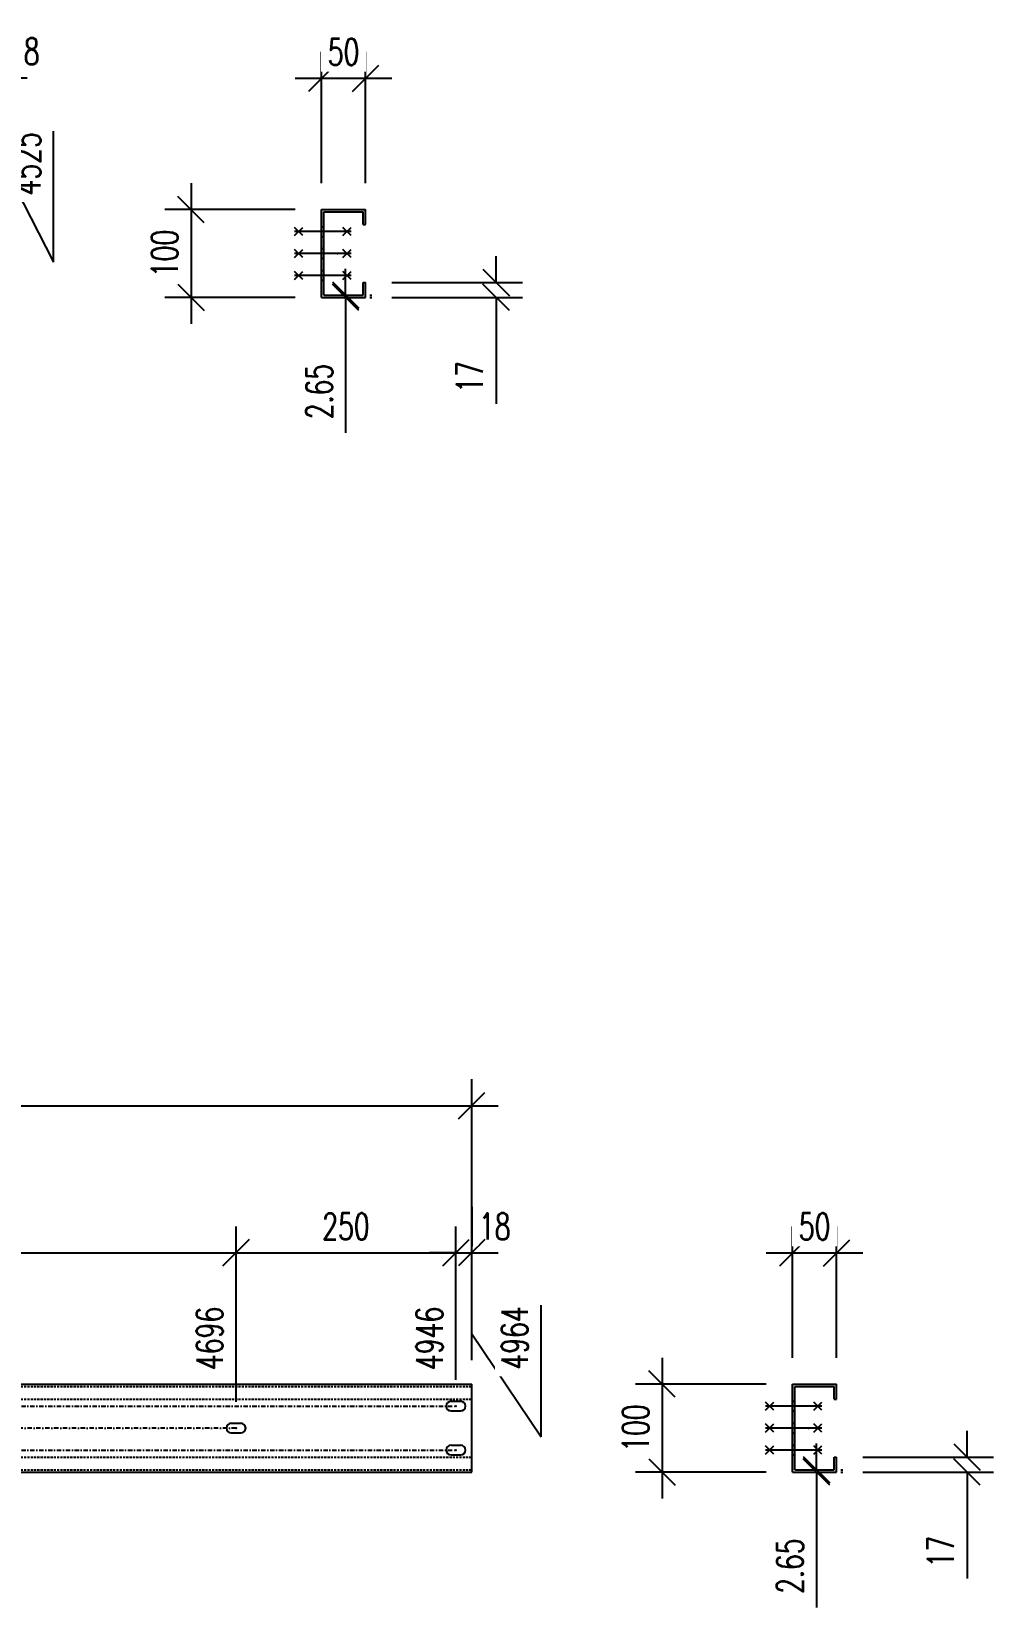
# Model space of a CAD drawing. Extents: x -19306 to -12278, y 10090 to 14699.
# Drawn here: x -14626 to -13532, y 10294 to 12086 of the extents above; entities that cross this region are included whole.
import ezdxf

# ---------------------------------------------------------------- set-up
doc = ezdxf.new("R2010")
doc.units = 0
doc.header["$LTSCALE"] = 10
doc.header["$MEASUREMENT"] = 0
doc.linetypes.add('DASHDOT', pattern=[1, 0.5, -0.25, 0, -0.25])
doc.linetypes.add('HIDDEN', pattern=[0.375, 0.25, -0.125])
doc.layers.get('0').update_dxf_attribs({"linetype": 'CONTINUOUS'})
doc.layers.get('Defpoints').update_dxf_attribs({"linetype": 'CONTINUOUS'})
for name, color, linetype in [('A', 2, 'DASHDOT'), ('COTAS', 4, 'CONTINUOUS'), ('FORIR', 4, 'CONTINUOUS'), ('G', 3, 'CONTINUOUS'), ('TR', 6, 'HIDDEN')]:
    doc.layers.add(name, color=color, linetype=linetype)
doc.styles.add('ROMANS', font='romans.shx', dxfattribs={"width": 0.7})
doc.dimstyles.new('1-15', dxfattribs={"dimscale": 15, "dimtxt": 2, "dimasz": 2, "dimexe": 2, "dimexo": 2, "dimgap": 1, "dimtad": 1, "dimdec": 0, "dimzin": 0, "dimdsep": 46, "dimtxsty": 'ROMANS', "dimblk": 'OBLIQUE', "dimcen": 0, "dimdle": 2, "dimclrd": 1, "dimclre": 1, "dimclrt": 4, "dimadec": 0, "dimazin": 0, "dimtfac": 1, "dimtdec": 0, "dimtofl": 0, "dimtmove": 0, "dimatfit": 3, "dimfxl": 1, "dimtfill": 1, "dimtolj": 1, "dimtzin": 0, "dimarcsym": 0})

# ---------------------------------------------------------------- blocks, each defined once
blk = doc.blocks.new('_OBLIQUE')
at = {"color": 0, "linetype": 'ByBlock'}
blk.add_line((-0.5, -0.5), (0.5, 0.5), dxfattribs=at)
blk = doc.blocks.new('*D91')
at = {"layer": 'COTAS', "color": 1, "lineweight": -2, "transparency": 16777216}
for p, q in [((-14678.6, 11913.8), (-14678.6, 12063.8)), ((-14660.6, 11913.8), (-14660.6, 12063.8)), ((-14678.6, 12033.8), (-14708.6, 12033.8)), ((-14660.6, 12033.8), (-14630.6, 12033.8))]:
    blk.add_line(p, q, dxfattribs=at)
at = {"layer": 'Defpoints', "color": 0, "transparency": 16777216}
for p in [(-14678.6, 11883.8), (-14660.6, 11883.8)]:
    blk.add_point(p, dxfattribs=at)
at = {"layer": 'COTAS', "color": 4, "transparency": 16777216, "insert": (-14634.3, 12063.8), "char_height": 30, "attachment_point": 5, "style": 'ROMANS', "bg_fill": 3, "box_fill_scale": 1.25, "bg_fill_color": 256, "bg_fill_true_color": 13158600, "bg_fill_transparency": 0}
blk.add_mtext('\\A1;18', dxfattribs=at)
at = {"layer": 'Defpoints', "color": 0, "transparency": 16777216}
blk.add_point((-14660.6, 12033.8), dxfattribs=at)
at = {"layer": 'COTAS', "color": 1, "lineweight": -2, "transparency": 16777216, "xscale": 30, "yscale": 30, "zscale": 30}
blk.add_blockref('_OBLIQUE', (-14678.6, 12033.8), dxfattribs=at)
at = {"layer": 'COTAS', "color": 1, "lineweight": -2, "transparency": 16777216, "xscale": 30, "yscale": 30, "zscale": 30, "rotation": 180}
blk.add_blockref('_OBLIQUE', (-14660.6, 12033.8), dxfattribs=at)
blk = doc.blocks.new('*D101')
at = {"layer": 'COTAS', "color": 1, "lineweight": -2, "transparency": 16777216}
for p, q in [((-14600.4, 11823.8), (-14600.4, 11972.8)), ((-14660.6, 11911.2), (-14660.6, 11941.2)), ((-14660.6, 11941.2), (-14600.4, 11823.8))]:
    blk.add_line(p, q, dxfattribs=at)
at = {"layer": 'Defpoints', "color": 0, "transparency": 16777216}
for p in [(-19185.1, 11883.8), (-14660.6, 11881.2)]:
    blk.add_point(p, dxfattribs=at)
at = {"layer": 'COTAS', "color": 4, "transparency": 16777216, "insert": (-14630.4, 11935.8), "char_height": 30, "attachment_point": 5, "rotation": 90, "style": 'ROMANS', "bg_fill": 3, "box_fill_scale": 1.25, "bg_fill_color": 256, "bg_fill_true_color": 13158600, "bg_fill_transparency": 0}
blk.add_mtext('\\A1;4525', dxfattribs=at)
at = {"layer": 'Defpoints', "color": 0, "transparency": 16777216}
blk.add_point((-14600.4, 11883.8), dxfattribs=at)
blk = doc.blocks.new('MS')
at = {"color": 6}
for p, q in [((-4.7, 22.8), (4.7, 32.1)), ((-4.7, 32.1), (4.7, 22.8)), ((-4.7, -22.8), (4.7, -32.1)), ((-4.7, -32.1), (4.7, -22.8))]:
    blk.add_line(p, q, dxfattribs=at)
at = {"color": 3}
blk.add_line((0, -32.1), (0, 32.1), dxfattribs=at)
at = {"flags": 1}
for tag, p, height in [('DIAM', (0, 0), 8.01), ('AVAN', (1.3, -18.2), 5.26), ('TOLE', (1.3, -9.7), 5.26), ('DIET', (1.3, -24.6), 5.26)]:
    blk.add_attdef(tag, p, '', height=height, dxfattribs=at)
blk = doc.blocks.new('3D_INFOPOS')
blk.add_point((0, 0))
at = {"layer": 'FORIR', "flags": 1}
blk.add_attdef('POS_PEZ', (7.6, -4.3), '', height=5.26, dxfattribs=at)
blk = doc.blocks.new('3D_INFOM')
blk.add_point((0, 0))
at = {"layer": 'FORIR', "flags": 1}
blk.add_attdef('MARK', (7.6, -4.3), '', height=5.26, dxfattribs=at)
blk = doc.blocks.new('*D107')
at = {"layer": 'COTAS', "color": 1, "lineweight": -2, "transparency": 16777216}
for p, q in [((-14295.7, 11913.8), (-14295.7, 12063.1)), ((-14245.7, 11913.8), (-14245.7, 12063.1)), ((-14325.7, 12033.1), (-14215.7, 12033.1))]:
    blk.add_line(p, q, dxfattribs=at)
at = {"layer": 'Defpoints', "color": 0, "transparency": 16777216}
for p in [(-14295.7, 11883.8), (-14245.7, 11883.8)]:
    blk.add_point(p, dxfattribs=at)
at = {"layer": 'COTAS', "color": 1, "lineweight": -2, "transparency": 16777216, "xscale": 30, "yscale": 30, "zscale": 30, "rotation": 180}
blk.add_blockref('_OBLIQUE', (-14295.7, 12033.1), dxfattribs=at)
at = {"layer": 'COTAS', "color": 1, "lineweight": -2, "transparency": 16777216, "xscale": 30, "yscale": 30, "zscale": 30}
blk.add_blockref('_OBLIQUE', (-14245.7, 12033.1), dxfattribs=at)
at = {"layer": 'COTAS', "color": 4, "transparency": 16777216, "insert": (-14270.7, 12063.1), "char_height": 30, "attachment_point": 5, "style": 'ROMANS', "bg_fill": 3, "box_fill_scale": 1.25, "bg_fill_color": 256, "bg_fill_true_color": 13158600, "bg_fill_transparency": 0}
blk.add_mtext('\\A1;50', dxfattribs=at)
at = {"layer": 'Defpoints', "color": 0, "transparency": 16777216}
blk.add_point((-14245.7, 12033.1), dxfattribs=at)
blk = doc.blocks.new('*D108')
at = {"layer": 'COTAS', "color": 1, "lineweight": -2, "transparency": 16777216}
for p, q in [((-14444.1, 11913.8), (-14444.1, 11753.8)), ((-14325.7, 11883.8), (-14474.1, 11883.8)), ((-14325.7, 11783.8), (-14474.1, 11783.8))]:
    blk.add_line(p, q, dxfattribs=at)
at = {"layer": 'Defpoints', "color": 0, "transparency": 16777216}
for p in [(-14295.7, 11883.8), (-14444.1, 11783.8), (-14295.7, 11783.8)]:
    blk.add_point(p, dxfattribs=at)
at = {"layer": 'COTAS', "color": 1, "lineweight": -2, "transparency": 16777216, "xscale": 30, "yscale": 30, "zscale": 30}
for p, rotation in [((-14444.1, 11883.8), 90), ((-14444.1, 11783.8), 270)]:
    blk.add_blockref('_OBLIQUE', p, dxfattribs=dict(at, rotation=rotation))
at = {"layer": 'COTAS', "color": 4, "transparency": 16777216, "insert": (-14474.1, 11833.8), "char_height": 30, "attachment_point": 5, "rotation": 90, "style": 'ROMANS', "bg_fill": 3, "box_fill_scale": 1.25, "bg_fill_color": 256, "bg_fill_true_color": 13158600, "bg_fill_transparency": 0}
blk.add_mtext('\\A1;100', dxfattribs=at)
blk = doc.blocks.new('*D109')
at = {"layer": 'COTAS', "color": 1, "lineweight": -2, "transparency": 16777216}
for p, q in [((-14097.2, 11800.8), (-14097.2, 11830.8)), ((-14215.7, 11800.8), (-14067.2, 11800.8)), ((-14215.7, 11783.8), (-14067.2, 11783.8)), ((-14097.2, 11783.8), (-14097.2, 11662.8))]:
    blk.add_line(p, q, dxfattribs=at)
at = {"layer": 'Defpoints', "color": 0, "transparency": 16777216}
for p in [(-14245.7, 11800.8), (-14245.7, 11783.8), (-14097.2, 11783.8)]:
    blk.add_point(p, dxfattribs=at)
at = {"layer": 'COTAS', "color": 1, "lineweight": -2, "transparency": 16777216, "xscale": 30, "yscale": 30, "zscale": 30}
for p, rotation in [((-14097.2, 11800.8), 270), ((-14097.2, 11783.8), 90)]:
    blk.add_blockref('_OBLIQUE', p, dxfattribs=dict(at, rotation=rotation))
at = {"layer": 'COTAS', "color": 4, "transparency": 16777216, "insert": (-14127.2, 11693.3), "char_height": 30, "attachment_point": 5, "rotation": 90, "style": 'ROMANS', "bg_fill": 3, "box_fill_scale": 1.25, "bg_fill_color": 256, "bg_fill_true_color": 13158600, "bg_fill_transparency": 0}
blk.add_mtext('\\A1;17', dxfattribs=at)
blk = doc.blocks.new('*D110')
at = {"layer": 'COTAS', "color": 1, "lineweight": -2, "transparency": 16777216}
for p, q in [((-14268.4, 11786.5), (-14268.4, 11816.5)), ((-14268.4, 11783.8), (-14268.4, 11629.8)), ((-14240.7, 11786.5), (-14238.4, 11786.5)), ((-14240.7, 11783.8), (-14238.4, 11783.8))]:
    blk.add_line(p, q, dxfattribs=at)
at = {"layer": 'Defpoints', "color": 0, "transparency": 16777216}
for p in [(-14270.7, 11786.5), (-14270.7, 11783.8), (-14268.4, 11783.8)]:
    blk.add_point(p, dxfattribs=at)
at = {"layer": 'COTAS', "color": 1, "lineweight": -2, "transparency": 16777216, "xscale": 30, "yscale": 30, "zscale": 30}
for p, rotation in [((-14268.4, 11786.5), 270), ((-14268.4, 11783.8), 90)]:
    blk.add_blockref('_OBLIQUE', p, dxfattribs=dict(at, rotation=rotation))
at = {"layer": 'COTAS', "color": 4, "transparency": 16777216, "insert": (-14298.4, 11676.8), "char_height": 30, "attachment_point": 5, "rotation": 90, "style": 'ROMANS', "bg_fill": 3, "box_fill_scale": 1.25, "bg_fill_color": 256, "bg_fill_true_color": 13158600, "bg_fill_transparency": 0}
blk.add_mtext('\\A1;2.65', dxfattribs=at)
blk = doc.blocks.new('3D_INFOHOLE1')
blk.add_point((0, 0))
at = {"layer": 'FORIR', "flags": 1}
for tag, p in [('DIAMETER', (7.6, -4.3)), ('TYPE', (7.6, -19.3)), ('LENGTH', (7.6, -12))]:
    blk.add_attdef(tag, p, '', height=5.26, dxfattribs=at)
blk = doc.blocks.new('*D116')
at = {"layer": 'COTAS', "color": 1, "lineweight": -2, "transparency": 16777216}
for p, q in [((-16357, 10527.8), (-16357, 10727.2)), ((-14393, 10527.8), (-14393, 10727.2)), ((-16387, 10697.2), (-14363, 10697.2))]:
    blk.add_line(p, q, dxfattribs=at)
at = {"layer": 'Defpoints', "color": 0, "transparency": 16777216}
for p in [(-14393, 10697.2), (-16357, 10497.8), (-14393, 10497.8)]:
    blk.add_point(p, dxfattribs=at)
at = {"layer": 'COTAS', "color": 1, "lineweight": -2, "transparency": 16777216, "xscale": 30, "yscale": 30, "zscale": 30, "rotation": 180}
blk.add_blockref('_OBLIQUE', (-16357, 10697.2), dxfattribs=at)
at = {"layer": 'COTAS', "color": 1, "lineweight": -2, "transparency": 16777216, "xscale": 30, "yscale": 30, "zscale": 30}
blk.add_blockref('_OBLIQUE', (-14393, 10697.2), dxfattribs=at)
at = {"layer": 'COTAS', "color": 4, "transparency": 16777216, "insert": (-15375, 10727.2), "char_height": 30, "attachment_point": 5, "style": 'ROMANS', "bg_fill": 3, "box_fill_scale": 1.25, "bg_fill_color": 256, "bg_fill_true_color": 13158600, "bg_fill_transparency": 0}
blk.add_mtext('\\A1;1964', dxfattribs=at)
blk = doc.blocks.new('*D117')
at = {"layer": 'COTAS', "color": 1, "lineweight": -2, "transparency": 16777216}
for p, q in [((-14393, 10527.8), (-14393, 10727.2)), ((-14143, 10552.8), (-14143, 10727.2)), ((-14423, 10697.2), (-14113, 10697.2))]:
    blk.add_line(p, q, dxfattribs=at)
at = {"layer": 'Defpoints', "color": 0, "transparency": 16777216}
for p in [(-14143, 10697.2), (-14143, 10522.8), (-14393, 10497.8)]:
    blk.add_point(p, dxfattribs=at)
at = {"layer": 'COTAS', "color": 1, "lineweight": -2, "transparency": 16777216, "xscale": 30, "yscale": 30, "zscale": 30, "rotation": 180}
blk.add_blockref('_OBLIQUE', (-14393, 10697.2), dxfattribs=at)
at = {"layer": 'COTAS', "color": 1, "lineweight": -2, "transparency": 16777216, "xscale": 30, "yscale": 30, "zscale": 30}
blk.add_blockref('_OBLIQUE', (-14143, 10697.2), dxfattribs=at)
at = {"layer": 'COTAS', "color": 4, "transparency": 16777216, "insert": (-14268, 10727.2), "char_height": 30, "attachment_point": 5, "style": 'ROMANS', "bg_fill": 3, "box_fill_scale": 1.25, "bg_fill_color": 256, "bg_fill_true_color": 13158600, "bg_fill_transparency": 0}
blk.add_mtext('\\A1;250', dxfattribs=at)
blk = doc.blocks.new('*D118')
at = {"layer": 'COTAS', "color": 1, "lineweight": -2, "transparency": 16777216}
for p, q in [((-14143, 10552.8), (-14143, 10727.2)), ((-14125, 10577.8), (-14125, 10727.2)), ((-14143, 10697.2), (-14173, 10697.2)), ((-14125, 10697.2), (-14095, 10697.2))]:
    blk.add_line(p, q, dxfattribs=at)
at = {"layer": 'Defpoints', "color": 0, "transparency": 16777216}
for p in [(-14125, 10547.8), (-14143, 10522.8)]:
    blk.add_point(p, dxfattribs=at)
at = {"layer": 'COTAS', "color": 4, "transparency": 16777216, "insert": (-14098.8, 10727.2), "char_height": 30, "attachment_point": 5, "style": 'ROMANS', "bg_fill": 3, "box_fill_scale": 1.25, "bg_fill_color": 256, "bg_fill_true_color": 13158600, "bg_fill_transparency": 0}
blk.add_mtext('\\A1;18', dxfattribs=at)
at = {"layer": 'Defpoints', "color": 0, "transparency": 16777216}
blk.add_point((-14125, 10697.2), dxfattribs=at)
at = {"layer": 'COTAS', "color": 1, "lineweight": -2, "transparency": 16777216, "xscale": 30, "yscale": 30, "zscale": 30}
blk.add_blockref('_OBLIQUE', (-14143, 10697.2), dxfattribs=at)
at = {"layer": 'COTAS', "color": 1, "lineweight": -2, "transparency": 16777216, "xscale": 30, "yscale": 30, "zscale": 30, "rotation": 180}
blk.add_blockref('_OBLIQUE', (-14125, 10697.2), dxfattribs=at)
blk = doc.blocks.new('*D119')
at = {"layer": 'COTAS', "color": 1, "lineweight": -2, "transparency": 16777216}
for p, q in [((-19089, 10577.8), (-19089, 10894.5)), ((-14125, 10577.8), (-14125, 10894.5)), ((-19119, 10864.5), (-14095, 10864.5))]:
    blk.add_line(p, q, dxfattribs=at)
at = {"layer": 'Defpoints', "color": 0, "transparency": 16777216}
for p in [(-14125, 10864.5), (-19089, 10547.8), (-14125, 10547.8)]:
    blk.add_point(p, dxfattribs=at)
at = {"layer": 'COTAS', "color": 1, "lineweight": -2, "transparency": 16777216, "xscale": 30, "yscale": 30, "zscale": 30, "rotation": 180}
blk.add_blockref('_OBLIQUE', (-19089, 10864.5), dxfattribs=at)
at = {"layer": 'COTAS', "color": 1, "lineweight": -2, "transparency": 16777216, "xscale": 30, "yscale": 30, "zscale": 30}
blk.add_blockref('_OBLIQUE', (-14125, 10864.5), dxfattribs=at)
at = {"layer": 'COTAS', "color": 4, "transparency": 16777216, "insert": (-16607, 10894.5), "char_height": 30, "attachment_point": 5, "style": 'ROMANS', "bg_fill": 3, "box_fill_scale": 1.25, "bg_fill_color": 256, "bg_fill_true_color": 13158600, "bg_fill_transparency": 0}
blk.add_mtext('\\A1;4964', dxfattribs=at)
blk = doc.blocks.new('*D126')
at = {"layer": 'COTAS', "color": 1, "lineweight": -2, "transparency": 16777216}
blk.add_line((-14393, 10570.5), (-14393, 10636.8), dxfattribs=at)
at = {"layer": 'Defpoints', "color": 0, "transparency": 16777216}
for p in [(-19089, 10547.8), (-14393, 10540.5)]:
    blk.add_point(p, dxfattribs=at)
at = {"layer": 'COTAS', "color": 4, "transparency": 16777216, "insert": (-14423, 10599.8), "char_height": 30, "attachment_point": 5, "rotation": 90, "style": 'ROMANS', "bg_fill": 3, "box_fill_scale": 1.25, "bg_fill_color": 256, "bg_fill_true_color": 13158600, "bg_fill_transparency": 0}
blk.add_mtext('\\A1;4696', dxfattribs=at)
at = {"layer": 'Defpoints', "color": 0, "transparency": 16777216}
blk.add_point((-14393, 10547.8), dxfattribs=at)
blk = doc.blocks.new('*D127')
at = {"layer": 'COTAS', "color": 1, "lineweight": -2, "transparency": 16777216}
blk.add_line((-14143, 10552.8), (-14143, 10636.8), dxfattribs=at)
at = {"layer": 'Defpoints', "color": 0, "transparency": 16777216}
for p in [(-19089, 10547.8), (-14143, 10522.8)]:
    blk.add_point(p, dxfattribs=at)
at = {"layer": 'COTAS', "color": 4, "transparency": 16777216, "insert": (-14173, 10599.8), "char_height": 30, "attachment_point": 5, "rotation": 90, "style": 'ROMANS', "bg_fill": 3, "box_fill_scale": 1.25, "bg_fill_color": 256, "bg_fill_true_color": 13158600, "bg_fill_transparency": 0}
blk.add_mtext('\\A1;4946', dxfattribs=at)
at = {"layer": 'Defpoints', "color": 0, "transparency": 16777216}
blk.add_point((-14143, 10547.8), dxfattribs=at)
blk = doc.blocks.new('*D128')
at = {"layer": 'COTAS', "color": 1, "lineweight": -2, "transparency": 16777216}
for p, q in [((-14046, 10487.8), (-14046, 10637.8)), ((-14125, 10575.1), (-14125, 10605.1)), ((-14125, 10605.1), (-14046, 10487.8))]:
    blk.add_line(p, q, dxfattribs=at)
at = {"layer": 'Defpoints', "color": 0, "transparency": 16777216}
for p in [(-19089, 10547.8), (-14125, 10545.1), (-14046, 10547.8)]:
    blk.add_point(p, dxfattribs=at)
at = {"layer": 'COTAS', "color": 4, "transparency": 16777216, "insert": (-14076, 10600.3), "char_height": 30, "attachment_point": 5, "rotation": 90, "style": 'ROMANS', "bg_fill": 3, "box_fill_scale": 1.25, "bg_fill_color": 256, "bg_fill_true_color": 13158600, "bg_fill_transparency": 0}
blk.add_mtext('\\A1;4964', dxfattribs=at)
blk = doc.blocks.new('*D134')
at = {"layer": 'COTAS', "color": 1, "lineweight": -2, "transparency": 16777216}
for p, q in [((-13760.1, 10577.8), (-13760.1, 10727.1)), ((-13710.1, 10577.8), (-13710.1, 10727.1)), ((-13790.1, 10697.1), (-13680.1, 10697.1))]:
    blk.add_line(p, q, dxfattribs=at)
at = {"layer": 'Defpoints', "color": 0, "transparency": 16777216}
for p in [(-13760.1, 10547.8), (-13710.1, 10547.8)]:
    blk.add_point(p, dxfattribs=at)
at = {"layer": 'COTAS', "color": 1, "lineweight": -2, "transparency": 16777216, "xscale": 30, "yscale": 30, "zscale": 30, "rotation": 180}
blk.add_blockref('_OBLIQUE', (-13760.1, 10697.1), dxfattribs=at)
at = {"layer": 'COTAS', "color": 1, "lineweight": -2, "transparency": 16777216, "xscale": 30, "yscale": 30, "zscale": 30}
blk.add_blockref('_OBLIQUE', (-13710.1, 10697.1), dxfattribs=at)
at = {"layer": 'COTAS', "color": 4, "transparency": 16777216, "insert": (-13735.1, 10727.1), "char_height": 30, "attachment_point": 5, "style": 'ROMANS', "bg_fill": 3, "box_fill_scale": 1.25, "bg_fill_color": 256, "bg_fill_true_color": 13158600, "bg_fill_transparency": 0}
blk.add_mtext('\\A1;50', dxfattribs=at)
at = {"layer": 'Defpoints', "color": 0, "transparency": 16777216}
blk.add_point((-13710.1, 10697.1), dxfattribs=at)
blk = doc.blocks.new('*D135')
at = {"layer": 'COTAS', "color": 1, "lineweight": -2, "transparency": 16777216}
for p, q in [((-13908.6, 10577.8), (-13908.6, 10417.8)), ((-13790.1, 10547.8), (-13938.6, 10547.8)), ((-13790.1, 10447.8), (-13938.6, 10447.8))]:
    blk.add_line(p, q, dxfattribs=at)
at = {"layer": 'Defpoints', "color": 0, "transparency": 16777216}
for p in [(-13760.1, 10547.8), (-13908.6, 10447.8), (-13760.1, 10447.8)]:
    blk.add_point(p, dxfattribs=at)
at = {"layer": 'COTAS', "color": 1, "lineweight": -2, "transparency": 16777216, "xscale": 30, "yscale": 30, "zscale": 30}
for p, rotation in [((-13908.6, 10547.8), 90), ((-13908.6, 10447.8), 270)]:
    blk.add_blockref('_OBLIQUE', p, dxfattribs=dict(at, rotation=rotation))
at = {"layer": 'COTAS', "color": 4, "transparency": 16777216, "insert": (-13938.6, 10497.8), "char_height": 30, "attachment_point": 5, "rotation": 90, "style": 'ROMANS', "bg_fill": 3, "box_fill_scale": 1.25, "bg_fill_color": 256, "bg_fill_true_color": 13158600, "bg_fill_transparency": 0}
blk.add_mtext('\\A1;100', dxfattribs=at)
blk = doc.blocks.new('*D136')
at = {"layer": 'COTAS', "color": 1, "lineweight": -2, "transparency": 16777216}
for p, q in [((-13561.7, 10464.8), (-13561.7, 10494.8)), ((-13680.1, 10464.8), (-13531.7, 10464.8)), ((-13680.1, 10447.8), (-13531.7, 10447.8)), ((-13561.7, 10447.8), (-13561.7, 10326.8))]:
    blk.add_line(p, q, dxfattribs=at)
at = {"layer": 'Defpoints', "color": 0, "transparency": 16777216}
for p in [(-13710.1, 10464.8), (-13710.1, 10447.8), (-13561.7, 10447.8)]:
    blk.add_point(p, dxfattribs=at)
at = {"layer": 'COTAS', "color": 1, "lineweight": -2, "transparency": 16777216, "xscale": 30, "yscale": 30, "zscale": 30}
for p, rotation in [((-13561.7, 10464.8), 270), ((-13561.7, 10447.8), 90)]:
    blk.add_blockref('_OBLIQUE', p, dxfattribs=dict(at, rotation=rotation))
at = {"layer": 'COTAS', "color": 4, "transparency": 16777216, "insert": (-13591.7, 10357.3), "char_height": 30, "attachment_point": 5, "rotation": 90, "style": 'ROMANS', "bg_fill": 3, "box_fill_scale": 1.25, "bg_fill_color": 256, "bg_fill_true_color": 13158600, "bg_fill_transparency": 0}
blk.add_mtext('\\A1;17', dxfattribs=at)
blk = doc.blocks.new('*D137')
at = {"layer": 'COTAS', "color": 1, "lineweight": -2, "transparency": 16777216}
for p, q in [((-13732.9, 10450.4), (-13732.9, 10480.4)), ((-13705.1, 10450.4), (-13702.9, 10450.4)), ((-13732.9, 10447.8), (-13732.9, 10293.8)), ((-13705.1, 10447.8), (-13702.9, 10447.8))]:
    blk.add_line(p, q, dxfattribs=at)
at = {"layer": 'Defpoints', "color": 0, "transparency": 16777216}
for p in [(-13735.1, 10450.4), (-13735.1, 10447.8), (-13732.9, 10447.8)]:
    blk.add_point(p, dxfattribs=at)
at = {"layer": 'COTAS', "color": 1, "lineweight": -2, "transparency": 16777216, "xscale": 30, "yscale": 30, "zscale": 30}
for p, rotation in [((-13732.9, 10450.4), 270), ((-13732.9, 10447.8), 90)]:
    blk.add_blockref('_OBLIQUE', p, dxfattribs=dict(at, rotation=rotation))
at = {"layer": 'COTAS', "color": 4, "transparency": 16777216, "insert": (-13762.9, 10340.8), "char_height": 30, "attachment_point": 5, "rotation": 90, "style": 'ROMANS', "bg_fill": 3, "box_fill_scale": 1.25, "bg_fill_color": 256, "bg_fill_true_color": 13158600, "bg_fill_transparency": 0}
blk.add_mtext('\\A1;2.65', dxfattribs=at)

msp = doc.modelspace()

# ---------------------------------------------------------------- linework, layer by layer
at = {"layer": 'A'}
msp.add_line((-19071.012, 10472.766), (-14143.012, 10472.766), dxfattribs=at)
for p in [(-14295.675, 11864.317), (-13760.11, 10528.266)]:
    msp.add_point(p, dxfattribs=at)
at = {"layer": 'G'}
for p, q in [((-14295.675, 11783.817), (-14295.675, 11883.817)), ((-14295.675, 11883.817), (-14245.675, 11883.817)), ((-14293.025, 11881.167), (-14248.325, 11881.167)), ((-14293.025, 11786.467), (-14293.025, 11881.167)), ((-14248.325, 11866.817), (-14248.325, 11881.167)), ((-14248.325, 11866.817), (-14245.675, 11866.817)), ((-14245.675, 11866.817), (-14245.675, 11883.817)), ((-14248.325, 11786.467), (-14248.325, 11800.817)), ((-14248.325, 11800.817), (-14245.675, 11800.817)), ((-14245.675, 11783.817), (-14245.675, 11800.817)), ((-14295.675, 11783.817), (-14245.675, 11783.817)), ((-14293.025, 11786.467), (-14248.325, 11786.467)), ((-19089.012, 10547.766), (-14125.012, 10547.766)), ((-14125.012, 10447.766), (-14125.012, 10547.766)), ((-13760.11, 10447.766), (-13760.11, 10547.766)), ((-13760.11, 10547.766), (-13710.11, 10547.766)), ((-13757.46, 10545.116), (-13712.76, 10545.116)), ((-13757.46, 10450.416), (-13757.46, 10545.116)), ((-13712.76, 10530.766), (-13712.76, 10545.116)), ((-13710.11, 10530.766), (-13710.11, 10547.766)), ((-14148.512, 10528.266), (-14137.512, 10528.266)), ((-13712.76, 10530.766), (-13710.11, 10530.766)), ((-14148.512, 10517.266), (-14137.512, 10517.266)), ((-14398.512, 10503.266), (-14387.512, 10503.266)), ((-14398.512, 10492.266), (-14387.512, 10492.266)), ((-14148.512, 10478.266), (-14137.512, 10478.266)), ((-14148.512, 10467.266), (-14137.512, 10467.266)), ((-13757.46, 10450.416), (-13712.76, 10450.416)), ((-13712.76, 10450.416), (-13712.76, 10464.766)), ((-13712.76, 10464.766), (-13710.11, 10464.766)), ((-13710.11, 10447.766), (-13710.11, 10464.766)), ((-19089.012, 10447.766), (-14125.012, 10447.766)), ((-13760.11, 10447.766), (-13710.11, 10447.766))]:
    msp.add_line(p, q, dxfattribs=at)
for centre, start, end in [((-14148.512, 10522.766), 90, 270), ((-14137.512, 10522.766), 270, 90), ((-14398.512, 10497.766), 90, 270), ((-14387.512, 10497.766), 270, 90), ((-14148.512, 10472.766), 90, 270), ((-14137.512, 10472.766), 270, 90)]:
    msp.add_arc(centre, 5.5, start, end, dxfattribs=at)
for p in [(-14295.675, 11864.317), (-13760.11, 10528.266)]:
    msp.add_point(p, dxfattribs=at)
at = {"layer": 'TR'}
for p, q in [((-14295.675, 11864.317), (-14293.025, 11864.317)), ((-14295.675, 11853.317), (-14293.025, 11853.317)), ((-14295.675, 11839.317), (-14293.025, 11839.317)), ((-14295.675, 11828.317), (-14293.025, 11828.317)), ((-14295.675, 11814.317), (-14293.025, 11814.317)), ((-14295.675, 11803.317), (-14293.025, 11803.317)), ((-19089.012, 10545.116), (-14125.012, 10545.116)), ((-19089.012, 10530.766), (-14125.012, 10530.766)), ((-13760.11, 10528.266), (-13757.46, 10528.266)), ((-13760.11, 10517.266), (-13757.46, 10517.266)), ((-13760.11, 10503.266), (-13757.46, 10503.266)), ((-13760.11, 10492.266), (-13757.46, 10492.266)), ((-13760.11, 10478.266), (-13757.46, 10478.266)), ((-19089.012, 10464.766), (-14125.012, 10464.766)), ((-19089.012, 10450.416), (-14125.012, 10450.416)), ((-13760.11, 10467.266), (-13757.46, 10467.266))]:
    msp.add_line(p, q, dxfattribs=at)
for p in [(-14295.675, 11864.317), (-13760.11, 10528.266)]:
    msp.add_point(p, dxfattribs=at)

# ---------------------------------------------------------------- block references
for p, rotation in [((-14294.35, 11858.817), 90), ((-14294.35, 11833.817), 90.00000000003932), ((-14294.35, 11808.817), 90), ((-13758.785, 10522.766), 90), ((-13758.785, 10497.766), 90.00000000003932), ((-13758.785, 10472.766), 90)]:
    msp.add_blockref('MS', p, dxfattribs=dict(rotation=rotation))
for name, p in [('3D_INFOPOS', (-14277.639, 11833.817)), ('3D_INFOM', (-14277.639, 11833.817)), ('3D_INFOHOLE1', (-14143.012, 10522.766)), ('3D_INFOHOLE1', (-14393.012, 10497.766)), ('3D_INFOPOS', (-13742.074, 10497.766)), ('3D_INFOM', (-13742.074, 10497.766)), ('3D_INFOHOLE1', (-14143.012, 10472.766))]:
    msp.add_blockref(name, p)

# ---------------------------------------------------------------- dimensions: what is measured, and where the dimension line sits
at = {"layer": 'COTAS'}
dim = msp.add_linear_dim(base=(-14660.578, 12033.79), p1=(-14678.578, 11883.817), p2=(-14660.578, 11883.817), dimstyle='1-15', override={"dimtmove": 1}, dxfattribs=at)
dim.commit()
dim.dimension.update_dxf_attribs({"geometry": '*D91', "text_midpoint": (-14634.328, 12033.79), "dimtype": 160})

# ---------------------------------------------------------------- next in the draw order: dimensions: what is measured, and where the dimension line sits
for base, p1, p2, picture, middle in [((-14245.675, 12033.12), (-14295.675, 11883.817), (-14245.675, 11883.817), '*D107', (-14270.675, 12033.12)), ((-13710.11, 10697.069), (-13760.11, 10547.766), (-13710.11, 10547.766), '*D134', (-13735.11, 10697.069))]:
    dim = msp.add_linear_dim(base=base, p1=p1, p2=p2, dimstyle='1-15', dxfattribs=at)
    dim.commit()
    dim.dimension.update_dxf_attribs({"geometry": picture, "text_midpoint": middle, "dimtype": 160})
dim = msp.add_ordinate_dim(feature_location=(-14660.577896701, 11881.166908872), offset=(60.133581436, 2.649999993), dtype=1, origin=(-19185.077896701, 11883.816908866), dimstyle='1-15', dxfattribs=at)
dim.commit()
dim.dimension.update_dxf_attribs({"geometry": '*D101', "text_midpoint": (-14630.444315265, 11935.816908866)})
for base, p1, p2, picture, middle in [((-14097.249, 11783.817), (-14245.675, 11800.817), (-14245.675, 11783.817), '*D109', (-14127.249, 11693.317)), ((-13561.684, 10447.766), (-13710.11, 10464.766), (-13710.11, 10447.766), '*D136', (-13591.684, 10357.266))]:
    dim = msp.add_linear_dim(base=base, p1=p1, p2=p2, angle=90, dimstyle='1-15', dxfattribs=at)
    dim.commit()
    dim.dimension.update_dxf_attribs({"geometry": picture, "text_midpoint": middle})
dim = msp.add_linear_dim(base=(-14393.012, 10697.23), p1=(-16357.012, 10497.766), p2=(-14393.012, 10497.766), dimstyle='1-15', override={"dimtmove": 1}, dxfattribs=at)
dim.commit()
dim.dimension.update_dxf_attribs({"geometry": '*D116', "text_midpoint": (-15375.012, 10727.23)})

# ---------------------------------------------------------------- next in the draw order: dimensions: what is measured, and where the dimension line sits
for base, p1, p2, picture, middle in [((-14444.148, 11783.817), (-14295.675, 11883.817), (-14295.675, 11783.817), '*D108', (-14474.148, 11833.817)), ((-13908.582, 10447.766), (-13760.11, 10547.766), (-13760.11, 10447.766), '*D135', (-13938.582, 10497.766))]:
    dim = msp.add_linear_dim(base=base, p1=p1, p2=p2, angle=90, dimstyle='1-15', dxfattribs=at)
    dim.commit()
    dim.dimension.update_dxf_attribs({"geometry": picture, "text_midpoint": middle})
dim = msp.add_linear_dim(base=(-14143.012, 10697.23), p1=(-14393.012, 10497.766), p2=(-14143.012, 10522.766), dimstyle='1-15', override={"dimtmove": 1}, dxfattribs=at)
dim.commit()
dim.dimension.update_dxf_attribs({"geometry": '*D117', "text_midpoint": (-14268.012, 10727.23)})

# ---------------------------------------------------------------- next in the draw order: dimensions: what is measured, and where the dimension line sits
for base, p1, p2, picture, middle in [((-14268.42, 11783.817), (-14270.675, 11786.467), (-14270.675, 11783.817), '*D110', (-14298.42, 11676.817)), ((-13732.855, 10447.766), (-13735.11, 10450.416), (-13735.11, 10447.766), '*D137', (-13762.855, 10340.766))]:
    dim = msp.add_linear_dim(base=base, p1=p1, p2=p2, angle=90, dimstyle='1-15', override={"dimdec": 2}, dxfattribs=at)
    dim.commit()
    dim.dimension.update_dxf_attribs({"geometry": picture, "text_midpoint": middle})
dim = msp.add_linear_dim(base=(-14125.012, 10697.23), p1=(-14143.012, 10522.766), p2=(-14125.012, 10547.766), dimstyle='1-15', override={"dimtmove": 1}, dxfattribs=at)
dim.commit()
dim.dimension.update_dxf_attribs({"geometry": '*D118', "text_midpoint": (-14098.762, 10697.23), "dimtype": 160})

# ---------------------------------------------------------------- next in the draw order: dimensions: what is measured, and where the dimension line sits
dim = msp.add_linear_dim(base=(-14125.012, 10864.483), p1=(-19089.012, 10547.766), p2=(-14125.012, 10547.766), dimstyle='1-15', dxfattribs=at)
dim.commit()
dim.dimension.update_dxf_attribs({"geometry": '*D119', "text_midpoint": (-16607.012, 10894.483)})

# ---------------------------------------------------------------- next in the draw order: dimensions: what is measured, and where the dimension line sits
dim = msp.add_ordinate_dim(feature_location=(-14393.012, 10540.486), offset=(0, 7.28), dtype=1, origin=(-19089.012, 10547.766), dimstyle='1-15', dxfattribs=at)
dim.commit()
dim.dimension.update_dxf_attribs({"geometry": '*D126', "text_midpoint": (-14423.012, 10599.766)})

# ---------------------------------------------------------------- next in the draw order: dimensions: what is measured, and where the dimension line sits
dim = msp.add_ordinate_dim(feature_location=(-14143.012, 10522.766), offset=(0, 25), dtype=1, origin=(-19089.012, 10547.766), dimstyle='1-15', dxfattribs=at)
dim.commit()
dim.dimension.update_dxf_attribs({"geometry": '*D127', "text_midpoint": (-14173.012, 10599.766)})

# ---------------------------------------------------------------- next in the draw order: dimensions: what is measured, and where the dimension line sits
dim = msp.add_ordinate_dim(feature_location=(-14125.012, 10545.116), offset=(78.985, 2.65), dtype=1, origin=(-19089.012, 10547.766), dimstyle='1-15', dxfattribs=at)
dim.commit()
dim.dimension.update_dxf_attribs({"geometry": '*D128', "text_midpoint": (-14076.027, 10600.266)})

# ---------------------------------------------------------------- next in the draw order: linework, layer by layer
at = {"layer": 'A'}
for p, q in [((-19071.012, 10522.766), (-14143.012, 10522.766)), ((-14393.012, 10497.766), (-18821.012, 10497.766))]:
    msp.add_line(p, q, dxfattribs=at)

doc.saveas('drawing.dxf')
